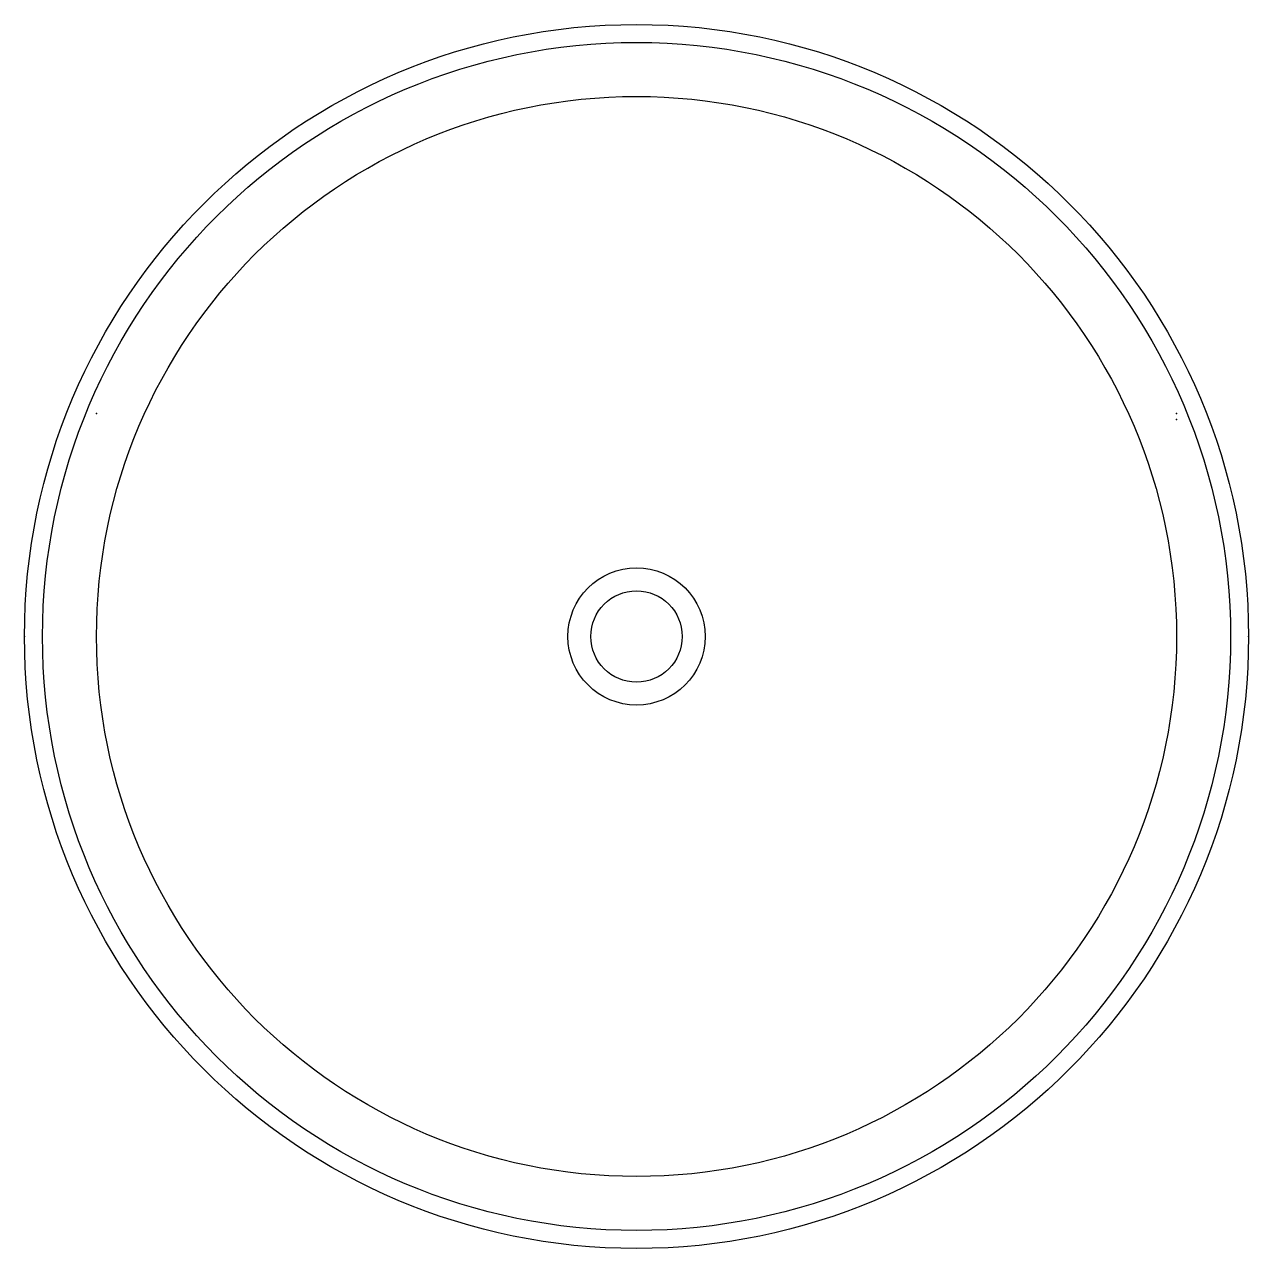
# Model space of a CAD drawing. Extents: x 1513 to 1853, y 3221 to 3561.
import ezdxf

# ---------------------------------------------------------------- set-up
doc = ezdxf.new("R2010")
doc.units = 0
doc.header["$LTSCALE"] = 450
doc.layers.get('0').update_dxf_attribs({"linetype": 'CONTINUOUS'})

msp = doc.modelspace()

# ---------------------------------------------------------------- linework, layer by layer
for radius in [170, 165, 150, 19.05, 12.7]:
    msp.add_circle((1682.51, 3391.37), radius)
at = {"color": 0, "linetype": 'BYBLOCK'}
for p in [(1532.51, 3453.34), (1532.51, 3453.34), (1832.51, 3453.34), (1832.51, 3451.67), (1512.51, 3391.37), (1852.51, 3391.37)]:
    msp.add_point(p, dxfattribs=at)

doc.saveas('drawing.dxf')
